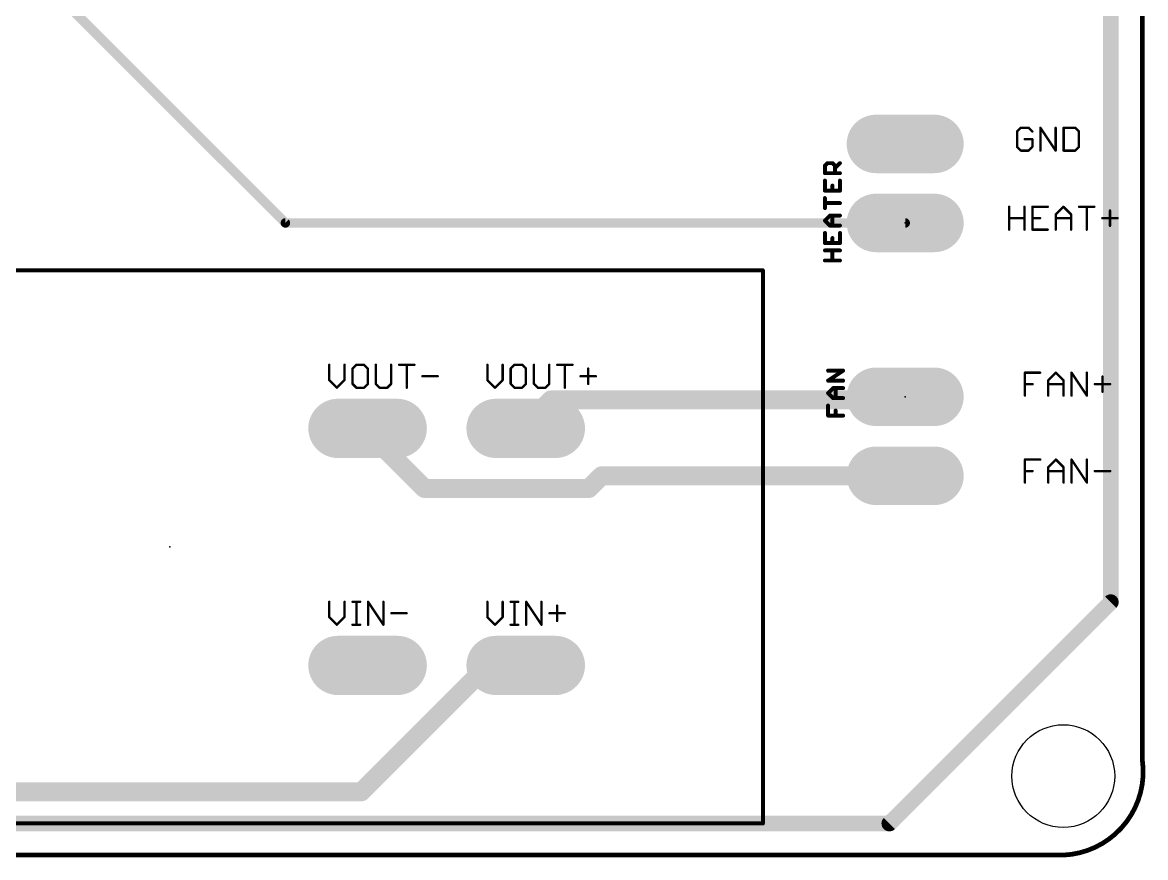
# Model space of a CAD drawing. Extents: x -0.1 to 89, y -0.1 to 64.8.
# Drawn here: x 52.92 to 89, y -0.08 to 26.77 of the extents above; entities that cross this region are included whole.
import ezdxf

# ---------------------------------------------------------------- set-up
doc = ezdxf.new("R2010")
doc.units = 0
for name, color, linetype in [('1', 22, 'CONTINUOUS'), ('16', 175, 'CONTINUOUS'), ('17', 82, 'CONTINUOUS'), ('20', 7, 'CONTINUOUS'), ('21', 253, 'CONTINUOUS'), ('23', 7, 'CONTINUOUS'), ('25', 253, 'CONTINUOUS')]:
    doc.layers.add(name, color=color, linetype=linetype)

# ---------------------------------------------------------------- blocks, each defined once
blk = doc.blocks.new('LONGP100')
at = {"const_width": 1}
blk.add_lwpolyline([(-0.5, 0), (0.5, 0)], dxfattribs=at)
at = {"const_width": 0.5}
for points in [[(-0.5, 0.25, 1), (-0.5, -0.25)], [(0.5, -0.25, 1), (0.5, 0.25)]]:
    blk.add_lwpolyline(points, format="xyb", dxfattribs=at)

msp = doc.modelspace()

# ---------------------------------------------------------------- linework, layer by layer
at = {"layer": '1'}
for points, const_width in [([(61.3664, 20.32), (53.6448, 28.0416)], 0.3048), ([(81.28, 20.32), (61.3664, 20.32)], 0.3048), ([(69.088, 13.8176), (69.9008, 14.6304)], 0.6096), ([(69.9008, 14.6304), (81.28, 14.6304)], 0.6096), ([(81.28, 14.6304), (81.28, 14.732)], 0.6096), ([(69.088, 13.8176), (69.088, 13.716)], 0.6096), ([(64.2112, 13.4112), (64.008, 13.716)], 0.6096), ([(64.2112, 13.4112), (65.8368, 11.7856)], 0.6096), ([(71.12, 11.7856), (71.5264, 12.192)], 0.6096), ([(71.5264, 12.192), (81.28, 12.192)], 0.6096), ([(65.8368, 11.7856), (71.12, 11.7856)], 0.6096), ([(63.8048, 2.032), (67.8688, 6.096)], 0.6096), ([(67.8688, 6.096), (69.088, 6.096)], 0.6096), ([(26.0096, 2.032), (63.8048, 2.032)], 0.6096)]:
    msp.add_lwpolyline(points, dxfattribs=dict(at, const_width=const_width))
for points, const_width in [([(61.3664, 20.3962, 1), (61.3664, 20.2438)], 0.1524), ([(61.3125, 20.2661, 1), (61.4203, 20.3739)], 0.1524), ([(81.28, 20.2438, 1), (81.28, 20.3962)], 0.1524), ([(69.9008, 14.7828, 1), (69.9008, 14.478)], 0.3048), ([(70.0086, 14.5226, 1), (69.793, 14.7382)], 0.3048), ([(81.4324, 14.732, 1), (81.1276, 14.732)], 0.3048), ([(81.28, 14.478, 1), (81.28, 14.7828)], 0.3048), ([(81.1276, 14.6304, 1), (81.4324, 14.6304)], 0.3048), ([(68.9802, 13.9254, 1), (69.1958, 13.7098)], 0.3048), ([(69.2404, 13.8176, 1), (68.9356, 13.8176)], 0.3048), ([(64.1348, 13.8005, 1), (63.8812, 13.6315)], 0.3048), ([(64.319, 13.519, 1), (64.1034, 13.3034)], 0.3048), ([(68.9356, 13.716, 1), (69.2404, 13.716)], 0.3048), ([(64.0844, 13.3267, 1), (64.338, 13.4957)], 0.3048), ([(71.5264, 12.3444, 1), (71.5264, 12.0396)], 0.3048), ([(71.6342, 12.0842, 1), (71.4186, 12.2998)], 0.3048), ([(81.28, 12.0396, 1), (81.28, 12.3444)], 0.3048), ([(65.8368, 11.938, 1), (65.8368, 11.6332)], 0.3048), ([(65.729, 11.6778, 1), (65.9446, 11.8934)], 0.3048), ([(71.0122, 11.8934, 1), (71.2278, 11.6778)], 0.3048), ([(71.12, 11.6332, 1), (71.12, 11.938)], 0.3048), ([(67.8688, 6.2484, 1), (67.8688, 5.9436)], 0.3048), ([(67.9766, 5.9882, 1), (67.761, 6.2038)], 0.3048), ([(69.088, 5.9436, 1), (69.088, 6.2484)], 0.3048), ([(63.697, 2.1398, 1), (63.9126, 1.9242)], 0.3048), ([(63.8048, 1.8796, 1), (63.8048, 2.1844)], 0.3048)]:
    msp.add_lwpolyline(points, format="xyb", dxfattribs=dict(at, const_width=const_width))
at = {"layer": '16', "const_width": 0.508}
for points in [[(87.884, 56.642), (87.884, 8.128)], [(87.884, 8.128), (80.772, 1.016)], [(80.772, 1.016), (7.874, 1.016)]]:
    msp.add_lwpolyline(points, dxfattribs=at)
at = {"layer": '16', "const_width": 0.254}
for points in [[(87.9738, 8.0382, 1), (87.7942, 8.2178)], [(87.757, 8.128, 1), (88.011, 8.128)], [(80.6822, 1.1058, 1), (80.8618, 0.9262)], [(80.772, 0.889, 1), (80.772, 1.143)]]:
    msp.add_lwpolyline(points, format="xyb", dxfattribs=at)
at = {"layer": '20', "const_width": 0.1524}
for points in [[(88.9, 61.976), (88.9, 3.048)], [(86.106, 0), (2.286, 0)]]:
    msp.add_lwpolyline(points, dxfattribs=at)
at = {"layer": '20'}
for points, const_width in [([(86.106, 0, 0.4709), (88.9, 3.048)], 0.1524), ([(88.9377, 3.0532, 1), (88.8623, 3.0428)], 0.0762), ([(88.8619, 3.048, 1), (88.9381, 3.048)], 0.0762), ([(86.108, 0.038, 1), (86.104, -0.038)], 0.0762), ([(86.106, -0.0381, 1), (86.106, 0.0381)], 0.0762)]:
    msp.add_lwpolyline(points, format="xyb", dxfattribs=dict(at, const_width=const_width))
msp.add_circle((86.36, 2.54), 1.651, dxfattribs=at)
at = {"layer": '21'}
for points, const_width in [([(38.608, 18.796), (76.708, 18.796)], 0.127), ([(76.708, 18.796), (76.708, 1.016)], 0.127), ([(62.7761, 15.7613), (62.7761, 15.2698)], 0.0762), ([(63.2676, 15.2698), (63.2676, 15.7613)], 0.0762), ([(63.6474, 15.7613), (63.5245, 15.6385)], 0.0762), ([(63.5245, 15.6385), (63.5245, 15.147)], 0.0762), ([(63.8931, 15.7613), (63.6474, 15.7613)], 0.0762), ([(64.016, 15.6385), (63.8931, 15.7613)], 0.0762), ([(64.016, 15.147), (64.016, 15.6385)], 0.0762), ([(64.2729, 15.7613), (64.2729, 15.147)], 0.0762), ([(64.7644, 15.147), (64.7644, 15.7613)], 0.0762), ([(65.0213, 15.7613), (65.5128, 15.7613)], 0.0762), ([(65.2671, 15.0241), (65.2671, 15.7613)], 0.0762), ([(67.8561, 15.7613), (67.8561, 15.2698)], 0.0762), ([(68.3476, 15.2698), (68.3476, 15.7613)], 0.0762), ([(68.7274, 15.7613), (68.6045, 15.6385)], 0.0762), ([(68.6045, 15.6385), (68.6045, 15.147)], 0.0762), ([(68.9731, 15.7613), (68.7274, 15.7613)], 0.0762), ([(69.096, 15.6385), (68.9731, 15.7613)], 0.0762), ([(69.096, 15.147), (69.096, 15.6385)], 0.0762), ([(69.3529, 15.7613), (69.3529, 15.147)], 0.0762), ([(69.8444, 15.147), (69.8444, 15.7613)], 0.0762), ([(70.1013, 15.7613), (70.5928, 15.7613)], 0.0762), ([(70.3471, 15.0241), (70.3471, 15.7613)], 0.0762), ([(71.0955, 15.6385), (71.0955, 15.147)], 0.0762), ([(62.7761, 15.2698), (63.0218, 15.0241)], 0.0762), ([(63.0218, 15.0241), (63.2676, 15.2698)], 0.0762), ([(63.5245, 15.147), (63.6474, 15.0241)], 0.0762), ([(63.8931, 15.0241), (64.016, 15.147)], 0.0762), ([(64.2729, 15.147), (64.3958, 15.0241)], 0.0762), ([(64.6415, 15.0241), (64.7644, 15.147)], 0.0762), ([(65.7698, 15.3927), (66.2612, 15.3927)], 0.0762), ([(67.8561, 15.2698), (68.1018, 15.0241)], 0.0762), ([(68.1018, 15.0241), (68.3476, 15.2698)], 0.0762), ([(68.6045, 15.147), (68.7274, 15.0241)], 0.0762), ([(68.9731, 15.0241), (69.096, 15.147)], 0.0762), ([(69.3529, 15.147), (69.4758, 15.0241)], 0.0762), ([(69.7215, 15.0241), (69.8444, 15.147)], 0.0762), ([(70.8498, 15.3927), (71.3412, 15.3927)], 0.0762), ([(63.6474, 15.0241), (63.8931, 15.0241)], 0.0762), ([(64.3958, 15.0241), (64.6415, 15.0241)], 0.0762), ([(68.7274, 15.0241), (68.9731, 15.0241)], 0.0762), ([(69.4758, 15.0241), (69.7215, 15.0241)], 0.0762), ([(62.7761, 8.1413), (62.7761, 7.6498)], 0.0762), ([(63.2676, 7.6498), (63.2676, 8.1413)], 0.0762), ([(63.5245, 8.1413), (63.7703, 8.1413)], 0.0762), ([(63.6474, 7.4041), (63.6474, 8.1413)], 0.0762), ([(64.0235, 7.4041), (64.0235, 8.1413)], 0.0762), ([(64.0235, 8.1413), (64.5149, 7.4041)], 0.0762), ([(64.5149, 7.4041), (64.5149, 8.1413)], 0.0762), ([(67.8561, 8.1413), (67.8561, 7.6498)], 0.0762), ([(68.3476, 7.6498), (68.3476, 8.1413)], 0.0762), ([(68.6045, 8.1413), (68.8503, 8.1413)], 0.0762), ([(68.7274, 7.4041), (68.7274, 8.1413)], 0.0762), ([(69.1035, 7.4041), (69.1035, 8.1413)], 0.0762), ([(69.1035, 8.1413), (69.5949, 7.4041)], 0.0762), ([(69.5949, 7.4041), (69.5949, 8.1413)], 0.0762), ([(70.0976, 8.0185), (70.0976, 7.527)], 0.0762), ([(62.7761, 7.6498), (63.0218, 7.4041)], 0.0762), ([(63.0218, 7.4041), (63.2676, 7.6498)], 0.0762), ([(64.7719, 7.7727), (65.2634, 7.7727)], 0.0762), ([(67.8561, 7.6498), (68.1018, 7.4041)], 0.0762), ([(68.1018, 7.4041), (68.3476, 7.6498)], 0.0762), ([(69.8519, 7.7727), (70.3434, 7.7727)], 0.0762), ([(63.5245, 7.4041), (63.7703, 7.4041)], 0.0762), ([(68.6045, 7.4041), (68.8503, 7.4041)], 0.0762), ([(76.708, 1.016), (38.608, 1.016)], 0.127)]:
    msp.add_lwpolyline(points, dxfattribs=dict(at, const_width=const_width))
for points, const_width in [([(76.7398, 18.796, 1), (76.6762, 18.796)], 0.0635), ([(76.708, 18.7643, 1), (76.708, 18.8277)], 0.0635), ([(62.7951, 15.7613, 1), (62.757, 15.7613)], 0.0381), ([(63.2866, 15.7613, 1), (63.2485, 15.7613)], 0.0381), ([(63.5436, 15.6385, 1), (63.5055, 15.6385)], 0.0381), ([(63.511, 15.6519, 1), (63.538, 15.625)], 0.0381), ([(63.6474, 15.7804, 1), (63.6474, 15.7423)], 0.0381), ([(63.6609, 15.7479, 1), (63.6339, 15.7748)], 0.0381), ([(63.9066, 15.7748, 1), (63.8797, 15.7479)], 0.0381), ([(63.8931, 15.7423, 1), (63.8931, 15.7804)], 0.0381), ([(64.035, 15.6385, 1), (63.997, 15.6385)], 0.0381), ([(64.0025, 15.625, 1), (64.0295, 15.6519)], 0.0381), ([(64.292, 15.7613, 1), (64.2539, 15.7613)], 0.0381), ([(64.7835, 15.7613, 1), (64.7454, 15.7613)], 0.0381), ([(65.0213, 15.7804, 1), (65.0213, 15.7423)], 0.0381), ([(65.2861, 15.7613, 1), (65.248, 15.7613)], 0.0381), ([(65.5128, 15.7423, 1), (65.5128, 15.7804)], 0.0381), ([(67.8751, 15.7613, 1), (67.8371, 15.7613)], 0.0381), ([(68.3666, 15.7613, 1), (68.3285, 15.7613)], 0.0381), ([(68.591, 15.6519, 1), (68.618, 15.625)], 0.0381), ([(68.6236, 15.6385, 1), (68.5855, 15.6385)], 0.0381), ([(68.7274, 15.7804, 1), (68.7274, 15.7423)], 0.0381), ([(68.7409, 15.7479, 1), (68.7139, 15.7748)], 0.0381), ([(68.9866, 15.7748, 1), (68.9597, 15.7479)], 0.0381), ([(68.9731, 15.7423, 1), (68.9731, 15.7804)], 0.0381), ([(69.115, 15.6385, 1), (69.077, 15.6385)], 0.0381), ([(69.0825, 15.625, 1), (69.1095, 15.6519)], 0.0381), ([(69.372, 15.7613, 1), (69.3339, 15.7613)], 0.0381), ([(69.8635, 15.7613, 1), (69.8254, 15.7613)], 0.0381), ([(70.1013, 15.7804, 1), (70.1013, 15.7423)], 0.0381), ([(70.3661, 15.7613, 1), (70.328, 15.7613)], 0.0381), ([(70.5928, 15.7423, 1), (70.5928, 15.7804)], 0.0381), ([(71.1146, 15.6385, 1), (71.0765, 15.6385)], 0.0381), ([(62.757, 15.2698, 1), (62.7951, 15.2698)], 0.0381), ([(62.7896, 15.2833, 1), (62.7626, 15.2564)], 0.0381), ([(63.2485, 15.2698, 1), (63.2866, 15.2698)], 0.0381), ([(63.2811, 15.2564, 1), (63.2541, 15.2833)], 0.0381), ([(63.538, 15.1604, 1), (63.511, 15.1335)], 0.0381), ([(63.5055, 15.147, 1), (63.5436, 15.147)], 0.0381), ([(63.997, 15.147, 1), (64.035, 15.147)], 0.0381), ([(64.0295, 15.1335, 1), (64.0025, 15.1604)], 0.0381), ([(64.2864, 15.1604, 1), (64.2595, 15.1335)], 0.0381), ([(64.2539, 15.147, 1), (64.292, 15.147)], 0.0381), ([(64.7454, 15.147, 1), (64.7835, 15.147)], 0.0381), ([(64.7779, 15.1335, 1), (64.7509, 15.1604)], 0.0381), ([(65.7698, 15.4118, 1), (65.7698, 15.3737)], 0.0381), ([(66.2612, 15.3737, 1), (66.2612, 15.4118)], 0.0381), ([(67.8696, 15.2833, 1), (67.8426, 15.2564)], 0.0381), ([(67.8371, 15.2698, 1), (67.8751, 15.2698)], 0.0381), ([(68.3285, 15.2698, 1), (68.3666, 15.2698)], 0.0381), ([(68.3611, 15.2564, 1), (68.3341, 15.2833)], 0.0381), ([(68.618, 15.1604, 1), (68.591, 15.1335)], 0.0381), ([(68.5855, 15.147, 1), (68.6236, 15.147)], 0.0381), ([(69.077, 15.147, 1), (69.115, 15.147)], 0.0381), ([(69.1095, 15.1335, 1), (69.0825, 15.1604)], 0.0381), ([(69.3664, 15.1604, 1), (69.3395, 15.1335)], 0.0381), ([(69.3339, 15.147, 1), (69.372, 15.147)], 0.0381), ([(69.8254, 15.147, 1), (69.8635, 15.147)], 0.0381), ([(69.8579, 15.1335, 1), (69.8309, 15.1604)], 0.0381), ([(70.8498, 15.4118, 1), (70.8498, 15.3737)], 0.0381), ([(71.0765, 15.147, 1), (71.1146, 15.147)], 0.0381), ([(71.3412, 15.3737, 1), (71.3412, 15.4118)], 0.0381), ([(63.0084, 15.0376, 1), (63.0353, 15.0106)], 0.0381), ([(63.0084, 15.0106, 1), (63.0353, 15.0376)], 0.0381), ([(63.6474, 15.0432, 1), (63.6474, 15.0051)], 0.0381), ([(63.6339, 15.0106, 1), (63.6609, 15.0376)], 0.0381), ([(63.8797, 15.0376, 1), (63.9066, 15.0106)], 0.0381), ([(63.8931, 15.0051, 1), (63.8931, 15.0432)], 0.0381), ([(64.3958, 15.0432, 1), (64.3958, 15.0051)], 0.0381), ([(64.3823, 15.0106, 1), (64.4093, 15.0376)], 0.0381), ([(64.6281, 15.0376, 1), (64.655, 15.0106)], 0.0381), ([(64.6415, 15.0051, 1), (64.6415, 15.0432)], 0.0381), ([(65.248, 15.0241, 1), (65.2861, 15.0241)], 0.0381), ([(68.0884, 15.0376, 1), (68.1153, 15.0106)], 0.0381), ([(68.0884, 15.0106, 1), (68.1153, 15.0376)], 0.0381), ([(68.7274, 15.0432, 1), (68.7274, 15.0051)], 0.0381), ([(68.7139, 15.0106, 1), (68.7409, 15.0376)], 0.0381), ([(68.9597, 15.0376, 1), (68.9866, 15.0106)], 0.0381), ([(68.9731, 15.0051, 1), (68.9731, 15.0432)], 0.0381), ([(69.4758, 15.0432, 1), (69.4758, 15.0051)], 0.0381), ([(69.4623, 15.0106, 1), (69.4893, 15.0376)], 0.0381), ([(69.7081, 15.0376, 1), (69.735, 15.0106)], 0.0381), ([(69.7215, 15.0051, 1), (69.7215, 15.0432)], 0.0381), ([(70.328, 15.0241, 1), (70.3661, 15.0241)], 0.0381), ([(62.7951, 8.1413, 1), (62.757, 8.1413)], 0.0381), ([(63.2866, 8.1413, 1), (63.2485, 8.1413)], 0.0381), ([(63.5245, 8.1604, 1), (63.5245, 8.1223)], 0.0381), ([(63.6664, 8.1413, 1), (63.6283, 8.1413)], 0.0381), ([(63.7703, 8.1223, 1), (63.7703, 8.1604)], 0.0381), ([(64.0425, 8.1413, 1), (64.0044, 8.1413)], 0.0381), ([(64.0393, 8.1519, 1), (64.0076, 8.1308)], 0.0381), ([(64.534, 8.1413, 1), (64.4959, 8.1413)], 0.0381), ([(67.8751, 8.1413, 1), (67.8371, 8.1413)], 0.0381), ([(68.3666, 8.1413, 1), (68.3285, 8.1413)], 0.0381), ([(68.6045, 8.1604, 1), (68.6045, 8.1223)], 0.0381), ([(68.7464, 8.1413, 1), (68.7083, 8.1413)], 0.0381), ([(68.8503, 8.1223, 1), (68.8503, 8.1604)], 0.0381), ([(69.1225, 8.1413, 1), (69.0844, 8.1413)], 0.0381), ([(69.1193, 8.1519, 1), (69.0876, 8.1308)], 0.0381), ([(69.614, 8.1413, 1), (69.5759, 8.1413)], 0.0381), ([(70.1167, 8.0185, 1), (70.0786, 8.0185)], 0.0381), ([(62.757, 7.6498, 1), (62.7951, 7.6498)], 0.0381), ([(62.7896, 7.6633, 1), (62.7626, 7.6364)], 0.0381), ([(63.2485, 7.6498, 1), (63.2866, 7.6498)], 0.0381), ([(63.2811, 7.6364, 1), (63.2541, 7.6633)], 0.0381), ([(64.7719, 7.7918, 1), (64.7719, 7.7537)], 0.0381), ([(65.2634, 7.7537, 1), (65.2634, 7.7918)], 0.0381), ([(67.8696, 7.6633, 1), (67.8426, 7.6364)], 0.0381), ([(67.8371, 7.6498, 1), (67.8751, 7.6498)], 0.0381), ([(68.3285, 7.6498, 1), (68.3666, 7.6498)], 0.0381), ([(68.3611, 7.6364, 1), (68.3341, 7.6633)], 0.0381), ([(69.8519, 7.7918, 1), (69.8519, 7.7537)], 0.0381), ([(70.3434, 7.7537, 1), (70.3434, 7.7918)], 0.0381), ([(63.0084, 7.4176, 1), (63.0353, 7.3906)], 0.0381), ([(63.0084, 7.3906, 1), (63.0353, 7.4176)], 0.0381), ([(63.5245, 7.4232, 1), (63.5245, 7.3851)], 0.0381), ([(63.6283, 7.4041, 1), (63.6664, 7.4041)], 0.0381), ([(63.7703, 7.3851, 1), (63.7703, 7.4232)], 0.0381), ([(64.0044, 7.4041, 1), (64.0425, 7.4041)], 0.0381), ([(64.4959, 7.4041, 1), (64.534, 7.4041)], 0.0381), ([(64.4991, 7.3935, 1), (64.5308, 7.4147)], 0.0381), ([(68.0884, 7.4176, 1), (68.1153, 7.3906)], 0.0381), ([(68.0884, 7.3906, 1), (68.1153, 7.4176)], 0.0381), ([(68.6045, 7.4232, 1), (68.6045, 7.3851)], 0.0381), ([(68.7083, 7.4041, 1), (68.7464, 7.4041)], 0.0381), ([(68.8503, 7.3851, 1), (68.8503, 7.4232)], 0.0381), ([(69.0844, 7.4041, 1), (69.1225, 7.4041)], 0.0381), ([(69.5759, 7.4041, 1), (69.614, 7.4041)], 0.0381), ([(69.5791, 7.3935, 1), (69.6108, 7.4147)], 0.0381), ([(70.0786, 7.527, 1), (70.1167, 7.527)], 0.0381), ([(76.6762, 1.016, 1), (76.7398, 1.016)], 0.0635), ([(76.708, 0.9843, 1), (76.708, 1.0477)], 0.0635)]:
    msp.add_lwpolyline(points, format="xyb", dxfattribs=dict(at, const_width=const_width))
at = {"layer": '23'}
for p in [(81.28, 20.32), (81.28, 14.732), (57.658, 9.906)]:
    msp.add_point(p, dxfattribs=at)
at = {"layer": '25'}
for points, const_width in [([(84.997, 23.3813), (84.8741, 23.2585)], 0.0762), ([(84.8741, 23.2585), (84.8741, 22.767)], 0.0762), ([(85.2427, 23.3813), (84.997, 23.3813)], 0.0762), ([(85.3656, 23.2585), (85.2427, 23.3813)], 0.0762), ([(85.6225, 22.6441), (85.6225, 23.3813)], 0.0762), ([(85.6225, 23.3813), (86.114, 22.6441)], 0.0762), ([(86.114, 22.6441), (86.114, 23.3813)], 0.0762), ([(86.3709, 23.3813), (86.3709, 22.6441)], 0.0762), ([(86.7395, 23.3813), (86.3709, 23.3813)], 0.0762), ([(86.8624, 23.2585), (86.7395, 23.3813)], 0.0762), ([(86.8624, 22.767), (86.8624, 23.2585)], 0.0762), ([(84.8741, 22.767), (84.997, 22.6441)], 0.0762), ([(85.3656, 23.0127), (85.1198, 23.0127)], 0.0762), ([(85.2427, 22.6441), (85.3656, 22.767)], 0.0762), ([(85.3656, 22.767), (85.3656, 23.0127)], 0.0762), ([(86.7395, 22.6441), (86.8624, 22.767)], 0.0762), ([(84.997, 22.6441), (85.2427, 22.6441)], 0.0762), ([(86.3709, 22.6441), (86.7395, 22.6441)], 0.0762), ([(78.7015, 22.1616), (78.782, 22.2421)], 0.127), ([(78.7015, 21.92), (78.7015, 22.1616)], 0.127), ([(78.782, 22.2421), (78.943, 22.2421)], 0.127), ([(78.943, 22.2421), (79.0235, 22.1616)], 0.127), ([(79.0235, 22.0811), (79.1845, 22.2421)], 0.127), ([(79.0235, 22.1616), (79.0235, 21.92)], 0.127), ([(79.1845, 21.92), (78.7015, 21.92)], 0.127), ([(78.7015, 21.6807), (78.7015, 21.3587)], 0.127), ([(79.1845, 21.3587), (79.1845, 21.6807)], 0.127), ([(78.7015, 21.3587), (79.1845, 21.3587)], 0.127), ([(78.943, 21.3587), (78.943, 21.5197)], 0.127), ([(78.7015, 20.7974), (78.7015, 21.1194)], 0.127), ([(79.1845, 20.9584), (78.7015, 20.9584)], 0.127), ([(78.7015, 20.3971), (78.8625, 20.5581)], 0.127), ([(78.8625, 20.5581), (79.1845, 20.5581)], 0.127), ([(78.943, 20.2361), (78.943, 20.5581)], 0.127), ([(84.6201, 20.1041), (84.6201, 20.8413)], 0.0762), ([(85.1116, 20.8413), (85.1116, 20.1041)], 0.0762), ([(85.86, 20.8413), (85.3685, 20.8413)], 0.0762), ([(85.3685, 20.8413), (85.3685, 20.1041)], 0.0762), ([(86.1169, 20.5956), (86.3627, 20.8413)], 0.0762), ([(86.1169, 20.1041), (86.1169, 20.5956)], 0.0762), ([(86.3627, 20.8413), (86.6084, 20.5956)], 0.0762), ([(86.6084, 20.5956), (86.6084, 20.1041)], 0.0762), ([(86.8653, 20.8413), (87.3568, 20.8413)], 0.0762), ([(87.1111, 20.1041), (87.1111, 20.8413)], 0.0762), ([(87.8595, 20.7185), (87.8595, 20.227)], 0.0762), ([(78.8625, 20.2361), (78.7015, 20.3971)], 0.127), ([(79.1845, 20.2361), (78.8625, 20.2361)], 0.127), ([(84.6201, 20.4727), (85.1116, 20.4727)], 0.0762), ([(85.3685, 20.4727), (85.6143, 20.4727)], 0.0762), ([(86.1169, 20.4727), (86.6084, 20.4727)], 0.0762), ([(87.6138, 20.4727), (88.1052, 20.4727)], 0.0762), ([(78.7015, 19.9968), (78.7015, 19.6748)], 0.127), ([(78.943, 19.6748), (78.943, 19.8358)], 0.127), ([(79.1845, 19.6748), (79.1845, 19.9968)], 0.127), ([(85.3685, 20.1041), (85.86, 20.1041)], 0.0762), ([(78.7015, 19.6748), (79.1845, 19.6748)], 0.127), ([(78.7015, 19.4355), (79.1845, 19.4355)], 0.127), ([(78.943, 19.1135), (78.943, 19.4355)], 0.127), ([(79.1845, 19.1135), (78.7015, 19.1135)], 0.127), ([(78.8031, 15.2502), (79.2861, 15.5722)], 0.127), ([(79.2861, 15.5722), (78.8031, 15.5722)], 0.127), ([(85.1281, 14.7701), (85.1281, 15.5073)], 0.0762), ([(85.1281, 15.5073), (85.6196, 15.5073)], 0.0762), ([(85.8765, 15.2616), (86.1223, 15.5073)], 0.0762), ([(86.1223, 15.5073), (86.368, 15.2616)], 0.0762), ([(86.6249, 14.7701), (86.6249, 15.5073)], 0.0762), ([(86.6249, 15.5073), (87.1164, 14.7701)], 0.0762), ([(87.1164, 14.7701), (87.1164, 15.5073)], 0.0762), ([(79.2861, 15.2502), (78.8031, 15.2502)], 0.127), ([(85.1281, 15.1387), (85.3738, 15.1387)], 0.0762), ([(85.8765, 14.7701), (85.8765, 15.2616)], 0.0762), ([(85.8765, 15.1387), (86.368, 15.1387)], 0.0762), ([(86.368, 15.2616), (86.368, 14.7701)], 0.0762), ([(87.3733, 15.1387), (87.8648, 15.1387)], 0.0762), ([(87.6191, 15.3845), (87.6191, 14.893)], 0.0762), ([(78.8031, 14.8499), (78.9641, 15.0109)], 0.127), ([(78.9641, 14.6889), (78.8031, 14.8499)], 0.127), ([(78.9641, 15.0109), (79.2861, 15.0109)], 0.127), ([(79.0446, 14.6889), (79.0446, 15.0109)], 0.127), ([(78.8031, 14.1276), (78.8031, 14.4496)], 0.127), ([(79.2861, 14.6889), (78.9641, 14.6889)], 0.127), ([(79.2861, 14.1276), (78.8031, 14.1276)], 0.127), ([(79.0446, 14.1276), (79.0446, 14.2886)], 0.127), ([(85.1281, 11.9761), (85.1281, 12.7133)], 0.0762), ([(85.1281, 12.7133), (85.6196, 12.7133)], 0.0762), ([(85.8765, 12.4676), (86.1223, 12.7133)], 0.0762), ([(86.1223, 12.7133), (86.368, 12.4676)], 0.0762), ([(86.6249, 11.9761), (86.6249, 12.7133)], 0.0762), ([(86.6249, 12.7133), (87.1164, 11.9761)], 0.0762), ([(87.1164, 11.9761), (87.1164, 12.7133)], 0.0762), ([(85.1281, 12.3447), (85.3738, 12.3447)], 0.0762), ([(85.8765, 11.9761), (85.8765, 12.4676)], 0.0762), ([(85.8765, 12.3447), (86.368, 12.3447)], 0.0762), ([(86.368, 12.4676), (86.368, 11.9761)], 0.0762), ([(87.3733, 12.3447), (87.8648, 12.3447)], 0.0762)]:
    msp.add_lwpolyline(points, dxfattribs=dict(at, const_width=const_width))
for points, const_width in [([(84.8606, 23.2719, 1), (84.8876, 23.245)], 0.0381), ([(84.8931, 23.2585, 1), (84.8551, 23.2585)], 0.0381), ([(84.997, 23.4004, 1), (84.997, 23.3623)], 0.0381), ([(85.0104, 23.3679, 1), (84.9835, 23.3948)], 0.0381), ([(85.2562, 23.3948, 1), (85.2292, 23.3679)], 0.0381), ([(85.2427, 23.3623, 1), (85.2427, 23.4004)], 0.0381), ([(85.3521, 23.245, 1), (85.3791, 23.2719)], 0.0381), ([(85.6416, 23.3813, 1), (85.6035, 23.3813)], 0.0381), ([(85.6384, 23.3919, 1), (85.6067, 23.3708)], 0.0381), ([(86.133, 23.3813, 1), (86.095, 23.3813)], 0.0381), ([(86.3709, 23.4004, 1), (86.3709, 23.3623)], 0.0381), ([(86.39, 23.3813, 1), (86.3519, 23.3813)], 0.0381), ([(86.753, 23.3948, 1), (86.7261, 23.3679)], 0.0381), ([(86.7395, 23.3623, 1), (86.7395, 23.4004)], 0.0381), ([(86.8815, 23.2585, 1), (86.8434, 23.2585)], 0.0381), ([(86.8489, 23.245, 1), (86.8759, 23.2719)], 0.0381), ([(84.8876, 22.7804, 1), (84.8606, 22.7535)], 0.0381), ([(84.8551, 22.767, 1), (84.8931, 22.767)], 0.0381), ([(85.1198, 23.0318, 1), (85.1198, 22.9937)], 0.0381), ([(85.3846, 23.0127, 1), (85.3465, 23.0127)], 0.0381), ([(85.3465, 22.767, 1), (85.3846, 22.767)], 0.0381), ([(85.3791, 22.7535, 1), (85.3521, 22.7804)], 0.0381), ([(85.3656, 22.9937, 1), (85.3656, 23.0318)], 0.0381), ([(86.8434, 22.767, 1), (86.8815, 22.767)], 0.0381), ([(86.8759, 22.7535, 1), (86.8489, 22.7804)], 0.0381), ([(84.997, 22.6632, 1), (84.997, 22.6251)], 0.0381), ([(84.9835, 22.6306, 1), (85.0104, 22.6576)], 0.0381), ([(85.2292, 22.6576, 1), (85.2562, 22.6306)], 0.0381), ([(85.2427, 22.6251, 1), (85.2427, 22.6632)], 0.0381), ([(85.6035, 22.6441, 1), (85.6416, 22.6441)], 0.0381), ([(86.095, 22.6441, 1), (86.133, 22.6441)], 0.0381), ([(86.0981, 22.6335, 1), (86.1299, 22.6547)], 0.0381), ([(86.3709, 22.6632, 1), (86.3709, 22.6251)], 0.0381), ([(86.3519, 22.6441, 1), (86.39, 22.6441)], 0.0381), ([(86.7261, 22.6576, 1), (86.753, 22.6306)], 0.0381), ([(86.7395, 22.6251, 1), (86.7395, 22.6632)], 0.0381), ([(78.7332, 22.1616, 1), (78.6697, 22.1616)], 0.0635), ([(78.679, 22.184, 1), (78.7239, 22.1391)], 0.0635), ([(78.782, 22.2738, 1), (78.782, 22.2103)], 0.0635), ([(78.8044, 22.2196, 1), (78.7595, 22.2645)], 0.0635), ([(78.9654, 22.2645, 1), (78.9205, 22.2196)], 0.0635), ([(78.943, 22.2103, 1), (78.943, 22.2738)], 0.0635), ([(79.0552, 22.1616, 1), (78.9917, 22.1616)], 0.0635), ([(79.001, 22.1035, 1), (79.0459, 22.0586)], 0.0635), ([(79.001, 22.1391, 1), (79.0459, 22.184)], 0.0635), ([(79.207, 22.2196, 1), (79.162, 22.2645)], 0.0635), ([(78.7015, 21.9518, 1), (78.7015, 21.8883)], 0.0635), ([(78.6697, 21.92, 1), (78.7332, 21.92)], 0.0635), ([(78.7332, 21.6807, 1), (78.6697, 21.6807)], 0.0635), ([(78.9917, 21.92, 1), (79.0552, 21.92)], 0.0635), ([(79.2163, 21.6807, 1), (79.1527, 21.6807)], 0.0635), ([(79.1845, 21.8883, 1), (79.1845, 21.9518)], 0.0635), ([(78.7015, 21.3905, 1), (78.7015, 21.327)], 0.0635), ([(78.6697, 21.3587, 1), (78.7332, 21.3587)], 0.0635), ([(78.9747, 21.5197, 1), (78.9112, 21.5197)], 0.0635), ([(78.9112, 21.3587, 1), (78.9747, 21.3587)], 0.0635), ([(79.1527, 21.3587, 1), (79.2163, 21.3587)], 0.0635), ([(79.1845, 21.327, 1), (79.1845, 21.3905)], 0.0635), ([(78.7332, 21.1194, 1), (78.6697, 21.1194)], 0.0635), ([(78.7015, 20.9902, 1), (78.7015, 20.9267)], 0.0635), ([(79.1845, 20.9267, 1), (79.1845, 20.9902)], 0.0635), ([(78.6697, 20.7974, 1), (78.7332, 20.7974)], 0.0635), ([(78.8625, 20.5899, 1), (78.8625, 20.5264)], 0.0635), ([(78.8849, 20.5357, 1), (78.84, 20.5806)], 0.0635), ([(78.9747, 20.5581, 1), (78.9112, 20.5581)], 0.0635), ([(79.1845, 20.5264, 1), (79.1845, 20.5899)], 0.0635), ([(84.6392, 20.8413, 1), (84.6011, 20.8413)], 0.0381), ([(85.1306, 20.8413, 1), (85.0925, 20.8413)], 0.0381), ([(85.3685, 20.8604, 1), (85.3685, 20.8223)], 0.0381), ([(85.3876, 20.8413, 1), (85.3495, 20.8413)], 0.0381), ([(85.86, 20.8223, 1), (85.86, 20.8604)], 0.0381), ([(86.1035, 20.6091, 1), (86.1304, 20.5821)], 0.0381), ([(86.136, 20.5956, 1), (86.0979, 20.5956)], 0.0381), ([(86.3761, 20.8548, 1), (86.3492, 20.8279)], 0.0381), ([(86.3761, 20.8279, 1), (86.3492, 20.8548)], 0.0381), ([(86.6275, 20.5956, 1), (86.5894, 20.5956)], 0.0381), ([(86.5949, 20.5821, 1), (86.6219, 20.6091)], 0.0381), ([(86.8653, 20.8604, 1), (86.8653, 20.8223)], 0.0381), ([(87.1301, 20.8413, 1), (87.092, 20.8413)], 0.0381), ([(87.3568, 20.8223, 1), (87.3568, 20.8604)], 0.0381), ([(87.8786, 20.7185, 1), (87.8405, 20.7185)], 0.0381), ([(78.7239, 20.4196, 1), (78.679, 20.3747)], 0.0635), ([(78.679, 20.4196, 1), (78.7239, 20.3747)], 0.0635), ([(78.8625, 20.2679, 1), (78.8625, 20.2044)], 0.0635), ([(78.84, 20.2137, 1), (78.8849, 20.2586)], 0.0635), ([(78.9112, 20.2361, 1), (78.9747, 20.2361)], 0.0635), ([(79.1845, 20.2044, 1), (79.1845, 20.2679)], 0.0635), ([(84.6201, 20.4918, 1), (84.6201, 20.4537)], 0.0381), ([(85.1116, 20.4537, 1), (85.1116, 20.4918)], 0.0381), ([(85.3685, 20.4918, 1), (85.3685, 20.4537)], 0.0381), ([(85.6143, 20.4537, 1), (85.6143, 20.4918)], 0.0381), ([(86.1169, 20.4918, 1), (86.1169, 20.4537)], 0.0381), ([(86.6084, 20.4537, 1), (86.6084, 20.4918)], 0.0381), ([(87.6138, 20.4918, 1), (87.6138, 20.4537)], 0.0381), ([(87.8405, 20.227, 1), (87.8786, 20.227)], 0.0381), ([(88.1052, 20.4537, 1), (88.1052, 20.4918)], 0.0381), ([(78.7332, 19.9968, 1), (78.6697, 19.9968)], 0.0635), ([(78.9747, 19.8358, 1), (78.9112, 19.8358)], 0.0635), ([(79.2163, 19.9968, 1), (79.1527, 19.9968)], 0.0635), ([(84.6011, 20.1041, 1), (84.6392, 20.1041)], 0.0381), ([(85.0925, 20.1041, 1), (85.1306, 20.1041)], 0.0381), ([(85.3685, 20.1232, 1), (85.3685, 20.0851)], 0.0381), ([(85.3495, 20.1041, 1), (85.3876, 20.1041)], 0.0381), ([(85.86, 20.0851, 1), (85.86, 20.1232)], 0.0381), ([(86.0979, 20.1041, 1), (86.136, 20.1041)], 0.0381), ([(86.5894, 20.1041, 1), (86.6275, 20.1041)], 0.0381), ([(87.092, 20.1041, 1), (87.1301, 20.1041)], 0.0381), ([(78.7015, 19.7066, 1), (78.7015, 19.6431)], 0.0635), ([(78.6697, 19.6748, 1), (78.7332, 19.6748)], 0.0635), ([(78.7015, 19.4673, 1), (78.7015, 19.4038)], 0.0635), ([(78.9112, 19.6748, 1), (78.9747, 19.6748)], 0.0635), ([(78.9747, 19.4355, 1), (78.9112, 19.4355)], 0.0635), ([(79.1527, 19.6748, 1), (79.2163, 19.6748)], 0.0635), ([(79.1845, 19.6431, 1), (79.1845, 19.7066)], 0.0635), ([(79.1845, 19.4038, 1), (79.1845, 19.4673)], 0.0635), ([(78.7015, 19.1453, 1), (78.7015, 19.0818)], 0.0635), ([(78.9112, 19.1135, 1), (78.9747, 19.1135)], 0.0635), ([(79.1845, 19.0818, 1), (79.1845, 19.1453)], 0.0635), ([(78.8031, 15.6039, 1), (78.8031, 15.5404)], 0.0635), ([(79.3037, 15.5458, 1), (79.2685, 15.5986)], 0.0635), ([(79.2861, 15.5404, 1), (79.2861, 15.6039)], 0.0635), ([(85.1281, 15.5264, 1), (85.1281, 15.4883)], 0.0381), ([(85.1471, 15.5073, 1), (85.1091, 15.5073)], 0.0381), ([(85.6196, 15.4883, 1), (85.6196, 15.5264)], 0.0381), ([(86.1357, 15.5208, 1), (86.1088, 15.4939)], 0.0381), ([(86.1357, 15.4939, 1), (86.1088, 15.5208)], 0.0381), ([(86.644, 15.5073, 1), (86.6059, 15.5073)], 0.0381), ([(86.6408, 15.5179, 1), (86.6091, 15.4968)], 0.0381), ([(87.1355, 15.5073, 1), (87.0974, 15.5073)], 0.0381), ([(78.8031, 15.2819, 1), (78.8031, 15.2184)], 0.0635), ([(78.7855, 15.2766, 1), (78.8207, 15.2238)], 0.0635), ([(79.2861, 15.2184, 1), (79.2861, 15.2819)], 0.0635), ([(85.1281, 15.1578, 1), (85.1281, 15.1197)], 0.0381), ([(85.3738, 15.1197, 1), (85.3738, 15.1578)], 0.0381), ([(85.863, 15.2751, 1), (85.89, 15.2481)], 0.0381), ([(85.8765, 15.1578, 1), (85.8765, 15.1197)], 0.0381), ([(85.8956, 15.2616, 1), (85.8575, 15.2616)], 0.0381), ([(86.3871, 15.2616, 1), (86.349, 15.2616)], 0.0381), ([(86.3545, 15.2481, 1), (86.3815, 15.2751)], 0.0381), ([(86.368, 15.1197, 1), (86.368, 15.1578)], 0.0381), ([(87.3733, 15.1578, 1), (87.3733, 15.1197)], 0.0381), ([(87.6381, 15.3845, 1), (87.6, 15.3845)], 0.0381), ([(87.8648, 15.1197, 1), (87.8648, 15.1578)], 0.0381), ([(78.8255, 14.8723, 1), (78.7806, 14.8274)], 0.0635), ([(78.7806, 14.8723, 1), (78.8255, 14.8274)], 0.0635), ([(78.9641, 15.0426, 1), (78.9641, 14.9791)], 0.0635), ([(78.9865, 14.9884, 1), (78.9416, 15.0333)], 0.0635), ([(79.0763, 15.0109, 1), (79.0128, 15.0109)], 0.0635), ([(79.2861, 14.9791, 1), (79.2861, 15.0426)], 0.0635), ([(87.1006, 14.7595, 1), (87.1323, 14.7807)], 0.0381), ([(87.6, 14.893, 1), (87.6381, 14.893)], 0.0381), ([(78.8348, 14.4496, 1), (78.7713, 14.4496)], 0.0635), ([(78.9641, 14.7206, 1), (78.9641, 14.6571)], 0.0635), ([(78.9416, 14.6664, 1), (78.9865, 14.7113)], 0.0635), ([(79.0128, 14.6889, 1), (79.0763, 14.6889)], 0.0635), ([(79.2861, 14.6571, 1), (79.2861, 14.7206)], 0.0635), ([(85.1091, 14.7701, 1), (85.1471, 14.7701)], 0.0381), ([(85.8575, 14.7701, 1), (85.8956, 14.7701)], 0.0381), ([(86.349, 14.7701, 1), (86.3871, 14.7701)], 0.0381), ([(86.6059, 14.7701, 1), (86.644, 14.7701)], 0.0381), ([(87.0974, 14.7701, 1), (87.1355, 14.7701)], 0.0381), ([(78.7713, 14.1276, 1), (78.8348, 14.1276)], 0.0635), ([(78.8031, 14.1593, 1), (78.8031, 14.0958)], 0.0635), ([(79.0763, 14.2886, 1), (79.0128, 14.2886)], 0.0635), ([(79.0128, 14.1276, 1), (79.0763, 14.1276)], 0.0635), ([(79.2861, 14.0958, 1), (79.2861, 14.1593)], 0.0635), ([(85.1281, 12.7324, 1), (85.1281, 12.6943)], 0.0381), ([(85.1471, 12.7133, 1), (85.1091, 12.7133)], 0.0381), ([(85.6196, 12.6943, 1), (85.6196, 12.7324)], 0.0381), ([(86.1357, 12.7268, 1), (86.1088, 12.6999)], 0.0381), ([(86.1357, 12.6999, 1), (86.1088, 12.7268)], 0.0381), ([(86.644, 12.7133, 1), (86.6059, 12.7133)], 0.0381), ([(86.6408, 12.7239, 1), (86.6091, 12.7028)], 0.0381), ([(87.1355, 12.7133, 1), (87.0974, 12.7133)], 0.0381), ([(85.1281, 12.3638, 1), (85.1281, 12.3257)], 0.0381), ([(85.3738, 12.3257, 1), (85.3738, 12.3638)], 0.0381), ([(85.863, 12.4811, 1), (85.89, 12.4541)], 0.0381), ([(85.8765, 12.3638, 1), (85.8765, 12.3257)], 0.0381), ([(85.8956, 12.4676, 1), (85.8575, 12.4676)], 0.0381), ([(86.3871, 12.4676, 1), (86.349, 12.4676)], 0.0381), ([(86.3545, 12.4541, 1), (86.3815, 12.4811)], 0.0381), ([(86.368, 12.3257, 1), (86.368, 12.3638)], 0.0381), ([(87.3733, 12.3638, 1), (87.3733, 12.3257)], 0.0381), ([(87.8648, 12.3257, 1), (87.8648, 12.3638)], 0.0381), ([(85.1091, 11.9761, 1), (85.1471, 11.9761)], 0.0381), ([(85.8575, 11.9761, 1), (85.8956, 11.9761)], 0.0381), ([(86.349, 11.9761, 1), (86.3871, 11.9761)], 0.0381), ([(86.6059, 11.9761, 1), (86.644, 11.9761)], 0.0381), ([(87.0974, 11.9761, 1), (87.1355, 11.9761)], 0.0381), ([(87.1006, 11.9655, 1), (87.1323, 11.9867)], 0.0381)]:
    msp.add_lwpolyline(points, format="xyb", dxfattribs=dict(at, const_width=const_width))

# ---------------------------------------------------------------- block references
at = {"layer": '17', "xscale": 1.8796, "yscale": 1.8796, "rotation": 180}
for p in [(81.28, 22.86), (81.28, 22.86), (81.28, 20.32), (81.28, 20.32)]:
    msp.add_blockref('LONGP100', p, dxfattribs=at)
at = {"layer": '17'}
for p, xscale, yscale in [((81.28, 14.732), 1.8796, 1.8796), ((81.28, 14.732), 1.8796, 1.8796), ((64.008, 13.716), 1.905, 1.905), ((64.008, 13.716), 1.905, 1.905), ((69.088, 13.716), 1.905, 1.905), ((69.088, 13.716), 1.905, 1.905), ((81.28, 12.192), 1.8796, 1.8796), ((81.28, 12.192), 1.8796, 1.8796), ((64.008, 6.096), 1.905, 1.905), ((64.008, 6.096), 1.905, 1.905), ((69.088, 6.096), 1.905, 1.905), ((69.088, 6.096), 1.905, 1.905)]:
    msp.add_blockref('LONGP100', p, dxfattribs=dict(at, xscale=xscale, yscale=yscale))

doc.saveas('drawing.dxf')
